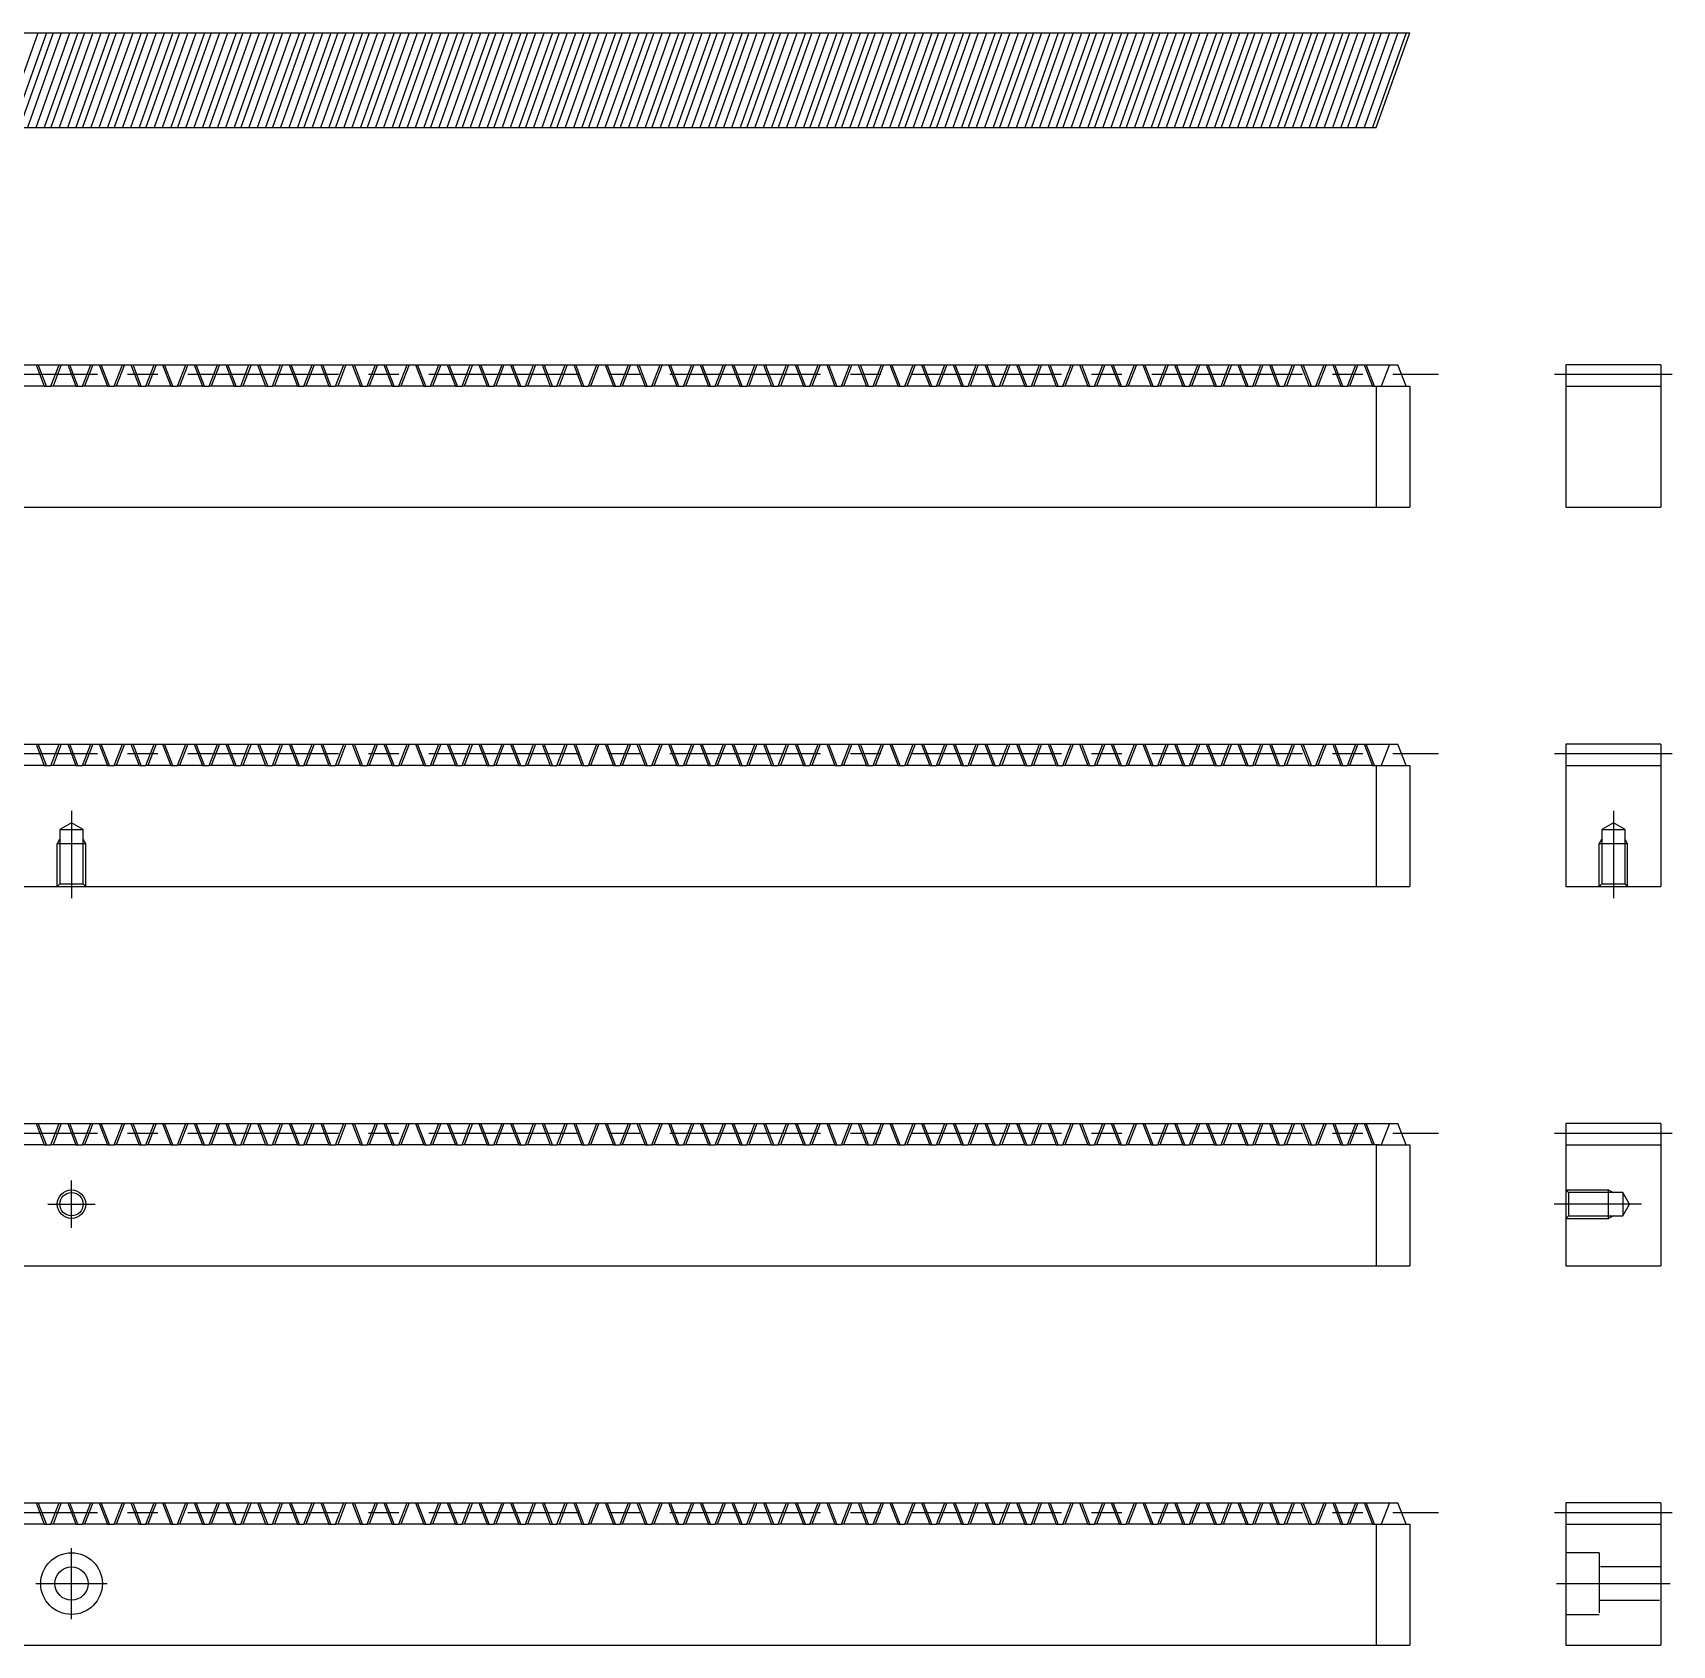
# Model space of a CAD drawing. Extents: x -10 to 331, y -23 to 180.
# Drawn here: x 158.4 to 331.2, y 10 to 180 of the extents above; entities that cross this region are included whole.
import ezdxf

# ---------------------------------------------------------------- set-up
doc = ezdxf.new("R2010")
doc.units = 0
doc.header["$LTSCALE"] = 0.5
doc.linetypes.add('CENTER', pattern=[50.8, 31.75, -6.35, 6.35, -6.35])
doc.linetypes.add('DASHED', pattern=[19.05, 12.7, -6.35])
for name, color, linetype in [('MSM_CENTER', 1, 'CENTER'), ('MSM_CONTINUOUS', 7, 'CONTINUOUS'), ('MSM_DASHED', 4, 'DASHED'), ('MSM_NARROW', 5, 'CONTINUOUS')]:
    doc.layers.add(name, color=color, linetype=linetype)

msp = doc.modelspace()

# ---------------------------------------------------------------- linework, layer by layer
at = {"layer": 'MSM_CENTER'}
for p, q in [((-3.04, 144), (306.58, 144)), ((318.8, 144), (331.2, 144)), ((-3.04, 104), (306.58, 104)), ((318.8, 104), (331.2, 104)), ((162.5, 97.96), (162.5, 88.75)), ((325, 97.96), (325, 88.75)), ((-3.04, 64), (306.58, 64)), ((318.8, 64), (331.2, 64)), ((162.5, 54), (162.5, 59)), ((160, 56.5), (165, 56.5)), ((327.96, 56.5), (318.75, 56.5)), ((-3.04, 24), (306.58, 24)), ((318.8, 24), (331.2, 24)), ((162.5, 12.75), (162.5, 20.25)), ((158.75, 16.5), (166.25, 16.5)), ((319, 16.5), (331, 16.5))]:
    msp.add_line(p, q, dxfattribs=at)
at = {"layer": 'MSM_CONTINUOUS'}
for p, q in [((3.55, 180), (303.55, 180)), ((155.43, 170), (158.98, 180)), ((159.85, 180), (156.3, 170)), ((160.55, 180), (157, 170)), ((161.42, 180), (157.87, 170)), ((158.76, 170), (162.31, 180)), ((163.18, 180), (159.63, 170)), ((163.88, 180), (160.33, 170)), ((164.75, 180), (161.2, 170)), ((162.1, 170), (165.64, 180)), ((166.51, 180), (162.97, 170)), ((167.21, 180), (163.67, 170)), ((168.08, 180), (164.54, 170)), ((165.43, 170), (168.98, 180)), ((169.85, 180), (166.3, 170)), ((170.55, 180), (167, 170)), ((171.42, 180), (167.87, 170)), ((168.76, 170), (172.31, 180)), ((173.18, 180), (169.63, 170)), ((173.88, 180), (170.33, 170)), ((174.75, 180), (171.2, 170)), ((172.1, 170), (175.64, 180)), ((176.51, 180), (172.97, 170)), ((177.21, 180), (173.67, 170)), ((178.08, 180), (174.54, 170)), ((175.43, 170), (178.98, 180)), ((179.85, 180), (176.3, 170)), ((180.55, 180), (177, 170)), ((181.42, 180), (177.87, 170)), ((178.76, 170), (182.31, 180)), ((183.18, 180), (179.63, 170)), ((183.88, 180), (180.33, 170)), ((184.75, 180), (181.2, 170)), ((182.1, 170), (185.64, 180)), ((186.51, 180), (182.96, 170)), ((187.21, 180), (183.67, 170)), ((188.08, 180), (184.53, 170)), ((185.43, 170), (188.98, 180)), ((189.84, 180), (186.3, 170)), ((190.55, 180), (187, 170)), ((191.41, 180), (187.87, 170)), ((188.76, 170), (192.31, 180)), ((193.18, 180), (189.63, 170)), ((193.88, 180), (190.33, 170)), ((194.75, 180), (191.2, 170)), ((192.09, 170), (195.64, 180)), ((196.51, 180), (192.96, 170)), ((197.21, 180), (193.66, 170)), ((198.08, 180), (194.53, 170)), ((195.43, 170), (198.97, 180)), ((199.84, 180), (196.3, 170)), ((200.54, 180), (197, 170)), ((201.41, 180), (197.87, 170)), ((198.76, 170), (202.31, 180)), ((203.18, 180), (199.63, 170)), ((203.88, 180), (200.33, 170)), ((204.75, 180), (201.2, 170)), ((202.09, 170), (205.64, 180)), ((206.51, 180), (202.96, 170)), ((207.21, 180), (203.66, 170)), ((208.08, 180), (204.53, 170)), ((205.43, 170), (208.97, 180)), ((209.84, 180), (206.3, 170)), ((210.54, 180), (207, 170)), ((211.41, 180), (207.87, 170)), ((208.76, 170), (212.31, 180)), ((213.18, 180), (209.63, 170)), ((213.88, 180), (210.33, 170)), ((214.75, 180), (211.2, 170)), ((212.09, 170), (215.64, 180)), ((216.51, 180), (212.96, 170)), ((217.21, 180), (213.66, 170)), ((218.08, 180), (214.53, 170)), ((215.43, 170), (218.97, 180)), ((219.84, 180), (216.29, 170)), ((220.54, 180), (217, 170)), ((221.41, 180), (217.86, 170)), ((218.76, 170), (222.31, 180)), ((223.17, 180), (219.63, 170)), ((223.88, 180), (220.33, 170)), ((224.74, 180), (221.2, 170)), ((222.09, 170), (225.64, 180)), ((226.51, 180), (222.96, 170)), ((227.21, 180), (223.66, 170)), ((228.08, 180), (224.53, 170)), ((225.42, 170), (228.97, 180)), ((229.84, 180), (226.29, 170)), ((230.54, 180), (226.99, 170)), ((231.41, 180), (227.86, 170)), ((228.76, 170), (232.3, 180)), ((233.17, 180), (229.63, 170)), ((233.87, 180), (230.33, 170)), ((234.74, 180), (231.2, 170)), ((232.09, 170), (235.64, 180)), ((236.51, 180), (232.96, 170)), ((237.21, 180), (233.66, 170)), ((238.08, 180), (234.53, 170)), ((235.42, 170), (238.97, 180)), ((239.84, 180), (236.29, 170)), ((240.54, 180), (236.99, 170)), ((241.41, 180), (237.86, 170)), ((238.76, 170), (242.3, 180)), ((243.17, 180), (239.63, 170)), ((243.87, 180), (240.33, 170)), ((244.74, 180), (241.2, 170)), ((242.09, 170), (245.64, 180)), ((246.51, 180), (242.96, 170)), ((247.21, 180), (243.66, 170)), ((248.08, 180), (244.53, 170)), ((245.42, 170), (248.97, 180)), ((249.84, 180), (246.29, 170)), ((250.54, 180), (246.99, 170)), ((251.41, 180), (247.86, 170)), ((248.76, 170), (252.3, 180)), ((253.17, 180), (249.62, 170)), ((253.87, 180), (250.33, 170)), ((254.74, 180), (251.19, 170)), ((252.09, 170), (255.64, 180)), ((256.5, 180), (252.96, 170)), ((257.21, 180), (253.66, 170)), ((258.07, 180), (254.53, 170)), ((255.42, 170), (258.97, 180)), ((259.84, 180), (256.29, 170)), ((260.54, 180), (256.99, 170)), ((261.41, 180), (257.86, 170)), ((258.75, 170), (262.3, 180)), ((263.17, 180), (259.62, 170)), ((263.87, 180), (260.32, 170)), ((264.74, 180), (261.19, 170)), ((262.09, 170), (265.63, 180)), ((266.5, 180), (262.96, 170)), ((267.2, 180), (263.66, 170)), ((268.07, 180), (264.53, 170)), ((265.42, 170), (268.97, 180)), ((269.84, 180), (266.29, 170)), ((270.54, 180), (266.99, 170)), ((271.41, 180), (267.86, 170)), ((268.75, 170), (272.3, 180)), ((273.17, 180), (269.62, 170)), ((273.87, 180), (270.32, 170)), ((274.74, 180), (271.19, 170)), ((272.09, 170), (275.63, 180)), ((276.5, 180), (272.96, 170)), ((277.2, 180), (273.66, 170)), ((278.07, 180), (274.53, 170)), ((275.42, 170), (278.97, 180)), ((279.84, 180), (276.29, 170)), ((280.54, 180), (276.99, 170)), ((281.41, 180), (277.86, 170)), ((278.75, 170), (282.3, 180)), ((283.17, 180), (279.62, 170)), ((283.87, 180), (280.32, 170)), ((284.74, 180), (281.19, 170)), ((282.09, 170), (285.63, 180)), ((286.5, 180), (282.95, 170)), ((287.2, 180), (283.66, 170)), ((288.07, 180), (284.52, 170)), ((285.42, 170), (288.97, 180)), ((289.83, 180), (286.29, 170)), ((290.54, 180), (286.99, 170)), ((291.4, 180), (287.86, 170)), ((288.75, 170), (292.3, 180)), ((293.17, 180), (289.62, 170)), ((293.87, 180), (290.32, 170)), ((294.74, 180), (291.19, 170)), ((292.08, 170), (295.63, 180)), ((296.5, 180), (292.95, 170)), ((297.2, 180), (293.65, 170)), ((298.07, 180), (294.52, 170)), ((295.42, 170), (298.96, 180)), ((299.83, 180), (296.29, 170)), ((300.53, 180), (296.99, 170)), ((301.4, 180), (297.86, 170)), ((302.3, 180), (298.75, 170)), ((303.17, 180), (299.62, 170)), ((300, 170), (303.55, 180)), ((0, 170), (300, 170)), ((1.22, 145), (302.3, 145)), ((158.76, 145), (159.63, 142.75)), ((160.33, 142.75), (161.2, 145)), ((162.1, 145), (162.97, 142.75)), ((163.67, 142.75), (164.54, 145)), ((165.43, 145), (166.3, 142.75)), ((167, 142.75), (167.87, 145)), ((168.76, 145), (169.63, 142.75)), ((170.33, 142.75), (171.2, 145)), ((172.1, 145), (172.97, 142.75)), ((173.67, 142.75), (174.54, 145)), ((175.43, 145), (176.3, 142.75)), ((177, 142.75), (177.87, 145)), ((178.76, 145), (179.63, 142.75)), ((180.33, 142.75), (181.2, 145)), ((182.1, 145), (182.96, 142.75)), ((183.67, 142.75), (184.53, 145)), ((185.43, 145), (186.3, 142.75)), ((187, 142.75), (187.87, 145)), ((188.76, 145), (189.63, 142.75)), ((190.33, 142.75), (191.2, 145)), ((192.09, 145), (192.96, 142.75)), ((193.66, 142.75), (194.53, 145)), ((195.43, 145), (196.3, 142.75)), ((197, 142.75), (197.87, 145)), ((198.76, 145), (199.63, 142.75)), ((200.33, 142.75), (201.2, 145)), ((202.09, 145), (202.96, 142.75)), ((203.66, 142.75), (204.53, 145)), ((205.43, 145), (206.3, 142.75)), ((207, 142.75), (207.87, 145)), ((208.76, 145), (209.63, 142.75)), ((210.33, 142.75), (211.2, 145)), ((212.09, 145), (212.96, 142.75)), ((213.66, 142.75), (214.53, 145)), ((215.43, 145), (216.29, 142.75)), ((217, 142.75), (217.86, 145)), ((218.76, 145), (219.63, 142.75)), ((220.33, 142.75), (221.2, 145)), ((222.09, 145), (222.96, 142.75)), ((223.66, 142.75), (224.53, 145)), ((225.42, 145), (226.29, 142.75)), ((226.99, 142.75), (227.86, 145)), ((228.76, 145), (229.63, 142.75)), ((230.33, 142.75), (231.2, 145)), ((232.09, 145), (232.96, 142.75)), ((233.66, 142.75), (234.53, 145)), ((235.42, 145), (236.29, 142.75)), ((236.99, 142.75), (237.86, 145)), ((238.76, 145), (239.63, 142.75)), ((240.33, 142.75), (241.2, 145)), ((242.09, 145), (242.96, 142.75)), ((243.66, 142.75), (244.53, 145)), ((245.42, 145), (246.29, 142.75)), ((246.99, 142.75), (247.86, 145)), ((248.76, 145), (249.62, 142.75)), ((250.33, 142.75), (251.19, 145)), ((252.09, 145), (252.96, 142.75)), ((253.66, 142.75), (254.53, 145)), ((255.42, 145), (256.29, 142.75)), ((256.99, 142.75), (257.86, 145)), ((258.75, 145), (259.62, 142.75)), ((260.32, 142.75), (261.19, 145)), ((262.09, 145), (262.96, 142.75)), ((263.66, 142.75), (264.53, 145)), ((265.42, 145), (266.29, 142.75)), ((266.99, 142.75), (267.86, 145)), ((268.75, 145), (269.62, 142.75)), ((270.32, 142.75), (271.19, 145)), ((272.09, 145), (272.96, 142.75)), ((273.66, 142.75), (274.53, 145)), ((275.42, 145), (276.29, 142.75)), ((276.99, 142.75), (277.86, 145)), ((278.75, 145), (279.62, 142.75)), ((280.32, 142.75), (281.19, 145)), ((282.09, 145), (282.95, 142.75)), ((283.66, 142.75), (284.52, 145)), ((285.42, 145), (286.29, 142.75)), ((286.99, 142.75), (287.86, 145)), ((288.75, 145), (289.62, 142.75)), ((290.32, 142.75), (291.19, 145)), ((292.08, 145), (292.95, 142.75)), ((293.65, 142.75), (294.52, 145)), ((295.42, 145), (296.29, 142.75)), ((296.99, 142.75), (297.86, 145)), ((298.75, 145), (299.62, 142.75)), ((303.17, 142.75), (302.3, 145)), ((320, 145), (320, 130)), ((330, 145), (320, 145)), ((330, 145), (330, 130)), ((159.63, 142.75), (160.33, 142.75)), ((162.97, 142.75), (163.67, 142.75)), ((166.3, 142.75), (167, 142.75)), ((169.63, 142.75), (170.33, 142.75)), ((172.97, 142.75), (173.67, 142.75)), ((176.3, 142.75), (177, 142.75)), ((179.63, 142.75), (180.33, 142.75)), ((182.96, 142.75), (183.67, 142.75)), ((186.3, 142.75), (187, 142.75)), ((189.63, 142.75), (190.33, 142.75)), ((192.96, 142.75), (193.66, 142.75)), ((196.3, 142.75), (197, 142.75)), ((199.63, 142.75), (200.33, 142.75)), ((202.96, 142.75), (203.66, 142.75)), ((206.3, 142.75), (207, 142.75)), ((209.63, 142.75), (210.33, 142.75)), ((212.96, 142.75), (213.66, 142.75)), ((216.29, 142.75), (217, 142.75)), ((219.63, 142.75), (220.33, 142.75)), ((222.96, 142.75), (223.66, 142.75)), ((226.29, 142.75), (226.99, 142.75)), ((229.63, 142.75), (230.33, 142.75)), ((232.96, 142.75), (233.66, 142.75)), ((236.29, 142.75), (236.99, 142.75)), ((239.63, 142.75), (240.33, 142.75)), ((242.96, 142.75), (243.66, 142.75)), ((246.29, 142.75), (246.99, 142.75)), ((249.62, 142.75), (250.33, 142.75)), ((252.96, 142.75), (253.66, 142.75)), ((256.29, 142.75), (256.99, 142.75)), ((259.62, 142.75), (260.32, 142.75)), ((262.96, 142.75), (263.66, 142.75)), ((266.29, 142.75), (266.99, 142.75)), ((269.62, 142.75), (270.32, 142.75)), ((272.96, 142.75), (273.66, 142.75)), ((276.29, 142.75), (276.99, 142.75)), ((279.62, 142.75), (280.32, 142.75)), ((282.95, 142.75), (283.66, 142.75)), ((286.29, 142.75), (286.99, 142.75)), ((289.62, 142.75), (290.32, 142.75)), ((292.95, 142.75), (293.65, 142.75)), ((296.29, 142.75), (296.99, 142.75)), ((299.62, 142.75), (303.55, 142.75)), ((300, 142.75), (300, 130)), ((303.55, 142.75), (303.55, 130)), ((320, 142.75), (330, 142.75)), ((0, 130), (303.55, 130)), ((320, 130), (330, 130)), ((1.22, 105), (302.3, 105)), ((158.76, 105), (159.63, 102.75)), ((160.33, 102.75), (161.2, 105)), ((162.1, 105), (162.97, 102.75)), ((163.67, 102.75), (164.54, 105)), ((165.43, 105), (166.3, 102.75)), ((167, 102.75), (167.87, 105)), ((168.76, 105), (169.63, 102.75)), ((170.33, 102.75), (171.2, 105)), ((172.1, 105), (172.97, 102.75)), ((173.67, 102.75), (174.54, 105)), ((175.43, 105), (176.3, 102.75)), ((177, 102.75), (177.87, 105)), ((178.76, 105), (179.63, 102.75)), ((180.33, 102.75), (181.2, 105)), ((182.1, 105), (182.96, 102.75)), ((183.67, 102.75), (184.53, 105)), ((185.43, 105), (186.3, 102.75)), ((187, 102.75), (187.87, 105)), ((188.76, 105), (189.63, 102.75)), ((190.33, 102.75), (191.2, 105)), ((192.09, 105), (192.96, 102.75)), ((193.66, 102.75), (194.53, 105)), ((195.43, 105), (196.3, 102.75)), ((197, 102.75), (197.87, 105)), ((198.76, 105), (199.63, 102.75)), ((200.33, 102.75), (201.2, 105)), ((202.09, 105), (202.96, 102.75)), ((203.66, 102.75), (204.53, 105)), ((205.43, 105), (206.3, 102.75)), ((207, 102.75), (207.87, 105)), ((208.76, 105), (209.63, 102.75)), ((210.33, 102.75), (211.2, 105)), ((212.09, 105), (212.96, 102.75)), ((213.66, 102.75), (214.53, 105)), ((215.43, 105), (216.29, 102.75)), ((217, 102.75), (217.86, 105)), ((218.76, 105), (219.63, 102.75)), ((220.33, 102.75), (221.2, 105)), ((222.09, 105), (222.96, 102.75)), ((223.66, 102.75), (224.53, 105)), ((225.42, 105), (226.29, 102.75)), ((226.99, 102.75), (227.86, 105)), ((228.76, 105), (229.63, 102.75)), ((230.33, 102.75), (231.2, 105)), ((232.09, 105), (232.96, 102.75)), ((233.66, 102.75), (234.53, 105)), ((235.42, 105), (236.29, 102.75)), ((236.99, 102.75), (237.86, 105)), ((238.76, 105), (239.63, 102.75)), ((240.33, 102.75), (241.2, 105)), ((242.09, 105), (242.96, 102.75)), ((243.66, 102.75), (244.53, 105)), ((245.42, 105), (246.29, 102.75)), ((246.99, 102.75), (247.86, 105)), ((248.76, 105), (249.62, 102.75)), ((250.33, 102.75), (251.19, 105)), ((252.09, 105), (252.96, 102.75)), ((253.66, 102.75), (254.53, 105)), ((255.42, 105), (256.29, 102.75)), ((256.99, 102.75), (257.86, 105)), ((258.75, 105), (259.62, 102.75)), ((260.32, 102.75), (261.19, 105)), ((262.09, 105), (262.96, 102.75)), ((263.66, 102.75), (264.53, 105)), ((265.42, 105), (266.29, 102.75)), ((266.99, 102.75), (267.86, 105)), ((268.75, 105), (269.62, 102.75)), ((270.32, 102.75), (271.19, 105)), ((272.09, 105), (272.96, 102.75)), ((273.66, 102.75), (274.53, 105)), ((275.42, 105), (276.29, 102.75)), ((276.99, 102.75), (277.86, 105)), ((278.75, 105), (279.62, 102.75)), ((280.32, 102.75), (281.19, 105)), ((282.09, 105), (282.95, 102.75)), ((283.66, 102.75), (284.52, 105)), ((285.42, 105), (286.29, 102.75)), ((286.99, 102.75), (287.86, 105)), ((288.75, 105), (289.62, 102.75)), ((290.32, 102.75), (291.19, 105)), ((292.08, 105), (292.95, 102.75)), ((293.65, 102.75), (294.52, 105)), ((295.42, 105), (296.29, 102.75)), ((296.99, 102.75), (297.86, 105)), ((298.75, 105), (299.62, 102.75)), ((303.17, 102.75), (302.3, 105)), ((320, 105), (320, 90)), ((330, 105), (320, 105)), ((330, 105), (330, 90)), ((159.63, 102.75), (160.33, 102.75)), ((162.97, 102.75), (163.67, 102.75)), ((166.3, 102.75), (167, 102.75)), ((169.63, 102.75), (170.33, 102.75)), ((172.97, 102.75), (173.67, 102.75)), ((176.3, 102.75), (177, 102.75)), ((179.63, 102.75), (180.33, 102.75)), ((182.96, 102.75), (183.67, 102.75)), ((186.3, 102.75), (187, 102.75)), ((189.63, 102.75), (190.33, 102.75)), ((192.96, 102.75), (193.66, 102.75)), ((196.3, 102.75), (197, 102.75)), ((199.63, 102.75), (200.33, 102.75)), ((202.96, 102.75), (203.66, 102.75)), ((206.3, 102.75), (207, 102.75)), ((209.63, 102.75), (210.33, 102.75)), ((212.96, 102.75), (213.66, 102.75)), ((216.29, 102.75), (217, 102.75)), ((219.63, 102.75), (220.33, 102.75)), ((222.96, 102.75), (223.66, 102.75)), ((226.29, 102.75), (226.99, 102.75)), ((229.63, 102.75), (230.33, 102.75)), ((232.96, 102.75), (233.66, 102.75)), ((236.29, 102.75), (236.99, 102.75)), ((239.63, 102.75), (240.33, 102.75)), ((242.96, 102.75), (243.66, 102.75)), ((246.29, 102.75), (246.99, 102.75)), ((249.62, 102.75), (250.33, 102.75)), ((252.96, 102.75), (253.66, 102.75)), ((256.29, 102.75), (256.99, 102.75)), ((259.62, 102.75), (260.32, 102.75)), ((262.96, 102.75), (263.66, 102.75)), ((266.29, 102.75), (266.99, 102.75)), ((269.62, 102.75), (270.32, 102.75)), ((272.96, 102.75), (273.66, 102.75)), ((276.29, 102.75), (276.99, 102.75)), ((279.62, 102.75), (280.32, 102.75)), ((282.95, 102.75), (283.66, 102.75)), ((286.29, 102.75), (286.99, 102.75)), ((289.62, 102.75), (290.32, 102.75)), ((292.95, 102.75), (293.65, 102.75)), ((296.29, 102.75), (296.99, 102.75)), ((299.62, 102.75), (303.55, 102.75)), ((300, 102.75), (300, 90)), ((303.55, 102.75), (303.55, 90)), ((320, 102.75), (330, 102.75)), ((0, 90), (303.55, 90)), ((320, 90), (330, 90)), ((1.22, 65), (302.3, 65)), ((158.76, 65), (159.63, 62.75)), ((160.33, 62.75), (161.2, 65)), ((162.1, 65), (162.97, 62.75)), ((163.67, 62.75), (164.54, 65)), ((165.43, 65), (166.3, 62.75)), ((167, 62.75), (167.87, 65)), ((168.76, 65), (169.63, 62.75)), ((170.33, 62.75), (171.2, 65)), ((172.1, 65), (172.97, 62.75)), ((173.67, 62.75), (174.54, 65)), ((175.43, 65), (176.3, 62.75)), ((177, 62.75), (177.87, 65)), ((178.76, 65), (179.63, 62.75)), ((180.33, 62.75), (181.2, 65)), ((182.1, 65), (182.96, 62.75)), ((183.67, 62.75), (184.53, 65)), ((185.43, 65), (186.3, 62.75)), ((187, 62.75), (187.87, 65)), ((188.76, 65), (189.63, 62.75)), ((190.33, 62.75), (191.2, 65)), ((192.09, 65), (192.96, 62.75)), ((193.66, 62.75), (194.53, 65)), ((195.43, 65), (196.3, 62.75)), ((197, 62.75), (197.87, 65)), ((198.76, 65), (199.63, 62.75)), ((200.33, 62.75), (201.2, 65)), ((202.09, 65), (202.96, 62.75)), ((203.66, 62.75), (204.53, 65)), ((205.43, 65), (206.3, 62.75)), ((207, 62.75), (207.87, 65)), ((208.76, 65), (209.63, 62.75)), ((210.33, 62.75), (211.2, 65)), ((212.09, 65), (212.96, 62.75)), ((213.66, 62.75), (214.53, 65)), ((215.43, 65), (216.29, 62.75)), ((217, 62.75), (217.86, 65)), ((218.76, 65), (219.63, 62.75)), ((220.33, 62.75), (221.2, 65)), ((222.09, 65), (222.96, 62.75)), ((223.66, 62.75), (224.53, 65)), ((225.42, 65), (226.29, 62.75)), ((226.99, 62.75), (227.86, 65)), ((228.76, 65), (229.63, 62.75)), ((230.33, 62.75), (231.2, 65)), ((232.09, 65), (232.96, 62.75)), ((233.66, 62.75), (234.53, 65)), ((235.42, 65), (236.29, 62.75)), ((236.99, 62.75), (237.86, 65)), ((238.76, 65), (239.63, 62.75)), ((240.33, 62.75), (241.2, 65)), ((242.09, 65), (242.96, 62.75)), ((243.66, 62.75), (244.53, 65)), ((245.42, 65), (246.29, 62.75)), ((246.99, 62.75), (247.86, 65)), ((248.76, 65), (249.62, 62.75)), ((250.33, 62.75), (251.19, 65)), ((252.09, 65), (252.96, 62.75)), ((253.66, 62.75), (254.53, 65)), ((255.42, 65), (256.29, 62.75)), ((256.99, 62.75), (257.86, 65)), ((258.75, 65), (259.62, 62.75)), ((260.32, 62.75), (261.19, 65)), ((262.09, 65), (262.96, 62.75)), ((263.66, 62.75), (264.53, 65)), ((265.42, 65), (266.29, 62.75)), ((266.99, 62.75), (267.86, 65)), ((268.75, 65), (269.62, 62.75)), ((270.32, 62.75), (271.19, 65)), ((272.09, 65), (272.96, 62.75)), ((273.66, 62.75), (274.53, 65)), ((275.42, 65), (276.29, 62.75)), ((276.99, 62.75), (277.86, 65)), ((278.75, 65), (279.62, 62.75)), ((280.32, 62.75), (281.19, 65)), ((282.09, 65), (282.95, 62.75)), ((283.66, 62.75), (284.52, 65)), ((285.42, 65), (286.29, 62.75)), ((286.99, 62.75), (287.86, 65)), ((288.75, 65), (289.62, 62.75)), ((290.32, 62.75), (291.19, 65)), ((292.08, 65), (292.95, 62.75)), ((293.65, 62.75), (294.52, 65)), ((295.42, 65), (296.29, 62.75)), ((296.99, 62.75), (297.86, 65)), ((298.75, 65), (299.62, 62.75)), ((303.17, 62.75), (302.3, 65)), ((320, 65), (320, 50)), ((330, 65), (320, 65)), ((330, 65), (330, 50)), ((159.63, 62.75), (160.33, 62.75)), ((162.97, 62.75), (163.67, 62.75)), ((166.3, 62.75), (167, 62.75)), ((169.63, 62.75), (170.33, 62.75)), ((172.97, 62.75), (173.67, 62.75)), ((176.3, 62.75), (177, 62.75)), ((179.63, 62.75), (180.33, 62.75)), ((182.96, 62.75), (183.67, 62.75)), ((186.3, 62.75), (187, 62.75)), ((189.63, 62.75), (190.33, 62.75)), ((192.96, 62.75), (193.66, 62.75)), ((196.3, 62.75), (197, 62.75)), ((199.63, 62.75), (200.33, 62.75)), ((202.96, 62.75), (203.66, 62.75)), ((206.3, 62.75), (207, 62.75)), ((209.63, 62.75), (210.33, 62.75)), ((212.96, 62.75), (213.66, 62.75)), ((216.29, 62.75), (217, 62.75)), ((219.63, 62.75), (220.33, 62.75)), ((222.96, 62.75), (223.66, 62.75)), ((226.29, 62.75), (226.99, 62.75)), ((229.63, 62.75), (230.33, 62.75)), ((232.96, 62.75), (233.66, 62.75)), ((236.29, 62.75), (236.99, 62.75)), ((239.63, 62.75), (240.33, 62.75)), ((242.96, 62.75), (243.66, 62.75)), ((246.29, 62.75), (246.99, 62.75)), ((249.62, 62.75), (250.33, 62.75)), ((252.96, 62.75), (253.66, 62.75)), ((256.29, 62.75), (256.99, 62.75)), ((259.62, 62.75), (260.32, 62.75)), ((262.96, 62.75), (263.66, 62.75)), ((266.29, 62.75), (266.99, 62.75)), ((269.62, 62.75), (270.32, 62.75)), ((272.96, 62.75), (273.66, 62.75)), ((276.29, 62.75), (276.99, 62.75)), ((279.62, 62.75), (280.32, 62.75)), ((282.95, 62.75), (283.66, 62.75)), ((286.29, 62.75), (286.99, 62.75)), ((289.62, 62.75), (290.32, 62.75)), ((292.95, 62.75), (293.65, 62.75)), ((296.29, 62.75), (296.99, 62.75)), ((300.37, 62.75), (299.62, 62.75)), ((300, 62.75), (300, 50)), ((300, 62.75), (303.55, 62.75)), ((303.55, 62.75), (303.55, 50)), ((320, 62.75), (330, 62.75)), ((0, 50), (303.55, 50)), ((320, 50), (330, 50)), ((1.22, 25), (302.3, 25)), ((158.76, 25), (159.63, 22.75)), ((160.33, 22.75), (161.2, 25)), ((162.1, 25), (162.97, 22.75)), ((163.67, 22.75), (164.54, 25)), ((165.43, 25), (166.3, 22.75)), ((167, 22.75), (167.87, 25)), ((168.76, 25), (169.63, 22.75)), ((170.33, 22.75), (171.2, 25)), ((172.1, 25), (172.97, 22.75)), ((173.67, 22.75), (174.54, 25)), ((175.43, 25), (176.3, 22.75)), ((177, 22.75), (177.87, 25)), ((178.76, 25), (179.63, 22.75)), ((180.33, 22.75), (181.2, 25)), ((182.1, 25), (182.96, 22.75)), ((183.67, 22.75), (184.53, 25)), ((185.43, 25), (186.3, 22.75)), ((187, 22.75), (187.87, 25)), ((188.76, 25), (189.63, 22.75)), ((190.33, 22.75), (191.2, 25)), ((192.09, 25), (192.96, 22.75)), ((193.66, 22.75), (194.53, 25)), ((195.43, 25), (196.3, 22.75)), ((197, 22.75), (197.87, 25)), ((198.76, 25), (199.63, 22.75)), ((200.33, 22.75), (201.2, 25)), ((202.09, 25), (202.96, 22.75)), ((203.66, 22.75), (204.53, 25)), ((205.43, 25), (206.3, 22.75)), ((207, 22.75), (207.87, 25)), ((208.76, 25), (209.63, 22.75)), ((210.33, 22.75), (211.2, 25)), ((212.09, 25), (212.96, 22.75)), ((213.66, 22.75), (214.53, 25)), ((215.43, 25), (216.29, 22.75)), ((217, 22.75), (217.86, 25)), ((218.76, 25), (219.63, 22.75)), ((220.33, 22.75), (221.2, 25)), ((222.09, 25), (222.96, 22.75)), ((223.66, 22.75), (224.53, 25)), ((225.42, 25), (226.29, 22.75)), ((226.99, 22.75), (227.86, 25)), ((228.76, 25), (229.63, 22.75)), ((230.33, 22.75), (231.2, 25)), ((232.09, 25), (232.96, 22.75)), ((233.66, 22.75), (234.53, 25)), ((235.42, 25), (236.29, 22.75)), ((236.99, 22.75), (237.86, 25)), ((238.76, 25), (239.63, 22.75)), ((240.33, 22.75), (241.2, 25)), ((242.09, 25), (242.96, 22.75)), ((243.66, 22.75), (244.53, 25)), ((245.42, 25), (246.29, 22.75)), ((246.99, 22.75), (247.86, 25)), ((248.76, 25), (249.62, 22.75)), ((250.33, 22.75), (251.19, 25)), ((252.09, 25), (252.96, 22.75)), ((253.66, 22.75), (254.53, 25)), ((255.42, 25), (256.29, 22.75)), ((256.99, 22.75), (257.86, 25)), ((258.75, 25), (259.62, 22.75)), ((260.32, 22.75), (261.19, 25)), ((262.09, 25), (262.96, 22.75)), ((263.66, 22.75), (264.53, 25)), ((265.42, 25), (266.29, 22.75)), ((266.99, 22.75), (267.86, 25)), ((268.75, 25), (269.62, 22.75)), ((270.32, 22.75), (271.19, 25)), ((272.09, 25), (272.96, 22.75)), ((273.66, 22.75), (274.53, 25)), ((275.42, 25), (276.29, 22.75)), ((276.99, 22.75), (277.86, 25)), ((278.75, 25), (279.62, 22.75)), ((280.32, 22.75), (281.19, 25)), ((282.09, 25), (282.95, 22.75)), ((283.66, 22.75), (284.52, 25)), ((285.42, 25), (286.29, 22.75)), ((286.99, 22.75), (287.86, 25)), ((288.75, 25), (289.62, 22.75)), ((290.32, 22.75), (291.19, 25)), ((292.08, 25), (292.95, 22.75)), ((293.65, 22.75), (294.52, 25)), ((295.42, 25), (296.29, 22.75)), ((296.99, 22.75), (297.86, 25)), ((298.75, 25), (299.62, 22.75)), ((303.17, 22.75), (302.3, 25)), ((320, 25), (320, 10)), ((330, 25), (320, 25)), ((330, 25), (330, 10)), ((159.63, 22.75), (160.33, 22.75)), ((162.97, 22.75), (163.67, 22.75)), ((166.3, 22.75), (167, 22.75)), ((169.63, 22.75), (170.33, 22.75)), ((172.97, 22.75), (173.67, 22.75)), ((176.3, 22.75), (177, 22.75)), ((179.63, 22.75), (180.33, 22.75)), ((182.96, 22.75), (183.67, 22.75)), ((186.3, 22.75), (187, 22.75)), ((189.63, 22.75), (190.33, 22.75)), ((192.96, 22.75), (193.66, 22.75)), ((196.3, 22.75), (197, 22.75)), ((199.63, 22.75), (200.33, 22.75)), ((202.96, 22.75), (203.66, 22.75)), ((206.3, 22.75), (207, 22.75)), ((209.63, 22.75), (210.33, 22.75)), ((212.96, 22.75), (213.66, 22.75)), ((216.29, 22.75), (217, 22.75)), ((219.63, 22.75), (220.33, 22.75)), ((222.96, 22.75), (223.66, 22.75)), ((226.29, 22.75), (226.99, 22.75)), ((229.63, 22.75), (230.33, 22.75)), ((232.96, 22.75), (233.66, 22.75)), ((236.29, 22.75), (236.99, 22.75)), ((239.63, 22.75), (240.33, 22.75)), ((242.96, 22.75), (243.66, 22.75)), ((246.29, 22.75), (246.99, 22.75)), ((249.62, 22.75), (250.33, 22.75)), ((252.96, 22.75), (253.66, 22.75)), ((256.29, 22.75), (256.99, 22.75)), ((259.62, 22.75), (260.32, 22.75)), ((262.96, 22.75), (263.66, 22.75)), ((266.29, 22.75), (266.99, 22.75)), ((269.62, 22.75), (270.32, 22.75)), ((272.96, 22.75), (273.66, 22.75)), ((276.29, 22.75), (276.99, 22.75)), ((279.62, 22.75), (280.32, 22.75)), ((282.95, 22.75), (283.66, 22.75)), ((286.29, 22.75), (286.99, 22.75)), ((289.62, 22.75), (290.32, 22.75)), ((292.95, 22.75), (293.65, 22.75)), ((296.29, 22.75), (296.99, 22.75)), ((299.62, 22.75), (303.55, 22.75)), ((300, 22.75), (300, 10)), ((303.55, 22.75), (303.55, 10)), ((320, 22.75), (330, 22.75)), ((0, 10), (303.55, 10)), ((320, 10), (330, 10))]:
    msp.add_line(p, q, dxfattribs=at)
for centre, radius in [((162.5, 56.5), 1.23), ((162.5, 16.5), 3.25), ((162.5, 16.5), 1.75)]:
    msp.add_circle(centre, radius, dxfattribs=at)
at = {"layer": 'MSM_DASHED'}
for p, q in [((159.85, 142.75), (158.98, 145)), ((161.42, 145), (160.55, 142.75)), ((163.18, 142.75), (162.31, 145)), ((164.75, 145), (163.88, 142.75)), ((166.51, 142.75), (165.64, 145)), ((168.08, 145), (167.21, 142.75)), ((169.85, 142.75), (168.98, 145)), ((171.42, 145), (170.55, 142.75)), ((173.18, 142.75), (172.31, 145)), ((174.75, 145), (173.88, 142.75)), ((176.51, 142.75), (175.64, 145)), ((178.08, 145), (177.21, 142.75)), ((179.85, 142.75), (178.98, 145)), ((181.42, 145), (180.55, 142.75)), ((183.18, 142.75), (182.31, 145)), ((184.75, 145), (183.88, 142.75)), ((186.51, 142.75), (185.64, 145)), ((188.08, 145), (187.21, 142.75)), ((189.84, 142.75), (188.98, 145)), ((191.41, 145), (190.55, 142.75)), ((193.18, 142.75), (192.31, 145)), ((194.75, 145), (193.88, 142.75)), ((196.51, 142.75), (195.64, 145)), ((198.08, 145), (197.21, 142.75)), ((199.84, 142.75), (198.97, 145)), ((201.41, 145), (200.54, 142.75)), ((203.18, 142.75), (202.31, 145)), ((204.75, 145), (203.88, 142.75)), ((206.51, 142.75), (205.64, 145)), ((208.08, 145), (207.21, 142.75)), ((209.84, 142.75), (208.97, 145)), ((211.41, 145), (210.54, 142.75)), ((213.18, 142.75), (212.31, 145)), ((214.75, 145), (213.88, 142.75)), ((216.51, 142.75), (215.64, 145)), ((218.08, 145), (217.21, 142.75)), ((219.84, 142.75), (218.97, 145)), ((221.41, 145), (220.54, 142.75)), ((223.17, 142.75), (222.31, 145)), ((224.74, 145), (223.88, 142.75)), ((226.51, 142.75), (225.64, 145)), ((228.08, 145), (227.21, 142.75)), ((229.84, 142.75), (228.97, 145)), ((231.41, 145), (230.54, 142.75)), ((233.17, 142.75), (232.3, 145)), ((234.74, 145), (233.87, 142.75)), ((236.51, 142.75), (235.64, 145)), ((238.08, 145), (237.21, 142.75)), ((239.84, 142.75), (238.97, 145)), ((241.41, 145), (240.54, 142.75)), ((243.17, 142.75), (242.3, 145)), ((244.74, 145), (243.87, 142.75)), ((246.51, 142.75), (245.64, 145)), ((248.08, 145), (247.21, 142.75)), ((249.84, 142.75), (248.97, 145)), ((251.41, 145), (250.54, 142.75)), ((253.17, 142.75), (252.3, 145)), ((254.74, 145), (253.87, 142.75)), ((256.5, 142.75), (255.64, 145)), ((258.07, 145), (257.21, 142.75)), ((259.84, 142.75), (258.97, 145)), ((261.41, 145), (260.54, 142.75)), ((263.17, 142.75), (262.3, 145)), ((264.74, 145), (263.87, 142.75)), ((266.5, 142.75), (265.63, 145)), ((268.07, 145), (267.2, 142.75)), ((269.84, 142.75), (268.97, 145)), ((271.41, 145), (270.54, 142.75)), ((273.17, 142.75), (272.3, 145)), ((274.74, 145), (273.87, 142.75)), ((276.5, 142.75), (275.63, 145)), ((278.07, 145), (277.2, 142.75)), ((279.84, 142.75), (278.97, 145)), ((281.41, 145), (280.54, 142.75)), ((283.17, 142.75), (282.3, 145)), ((284.74, 145), (283.87, 142.75)), ((286.5, 142.75), (285.63, 145)), ((288.07, 145), (287.2, 142.75)), ((289.83, 142.75), (288.97, 145)), ((291.4, 145), (290.54, 142.75)), ((293.17, 142.75), (292.3, 145)), ((294.74, 145), (293.87, 142.75)), ((296.5, 142.75), (295.63, 145)), ((298.07, 145), (297.2, 142.75)), ((299.83, 142.75), (298.96, 145)), ((301.4, 145), (300.53, 142.75)), ((159.63, 142.75), (157, 142.75)), ((162.97, 142.75), (160.33, 142.75)), ((166.3, 142.75), (163.67, 142.75)), ((169.63, 142.75), (167, 142.75)), ((172.97, 142.75), (170.33, 142.75)), ((176.3, 142.75), (173.67, 142.75)), ((179.63, 142.75), (177, 142.75)), ((182.96, 142.75), (180.33, 142.75)), ((186.3, 142.75), (183.67, 142.75)), ((189.63, 142.75), (187, 142.75)), ((192.96, 142.75), (190.33, 142.75)), ((196.3, 142.75), (193.66, 142.75)), ((199.63, 142.75), (197, 142.75)), ((202.96, 142.75), (200.33, 142.75)), ((206.3, 142.75), (203.66, 142.75)), ((209.63, 142.75), (207, 142.75)), ((212.96, 142.75), (210.33, 142.75)), ((216.29, 142.75), (213.66, 142.75)), ((219.63, 142.75), (217, 142.75)), ((222.96, 142.75), (220.33, 142.75)), ((226.29, 142.75), (223.66, 142.75)), ((229.63, 142.75), (226.99, 142.75)), ((232.96, 142.75), (230.33, 142.75)), ((236.29, 142.75), (233.66, 142.75)), ((239.63, 142.75), (236.99, 142.75)), ((242.96, 142.75), (240.33, 142.75)), ((246.29, 142.75), (243.66, 142.75)), ((249.62, 142.75), (246.99, 142.75)), ((252.96, 142.75), (250.33, 142.75)), ((256.29, 142.75), (253.66, 142.75)), ((259.62, 142.75), (256.99, 142.75)), ((262.96, 142.75), (260.32, 142.75)), ((266.29, 142.75), (263.66, 142.75)), ((269.62, 142.75), (266.99, 142.75)), ((272.96, 142.75), (270.32, 142.75)), ((276.29, 142.75), (273.66, 142.75)), ((279.62, 142.75), (276.99, 142.75)), ((282.95, 142.75), (280.32, 142.75)), ((286.29, 142.75), (283.66, 142.75)), ((289.62, 142.75), (286.99, 142.75)), ((292.95, 142.75), (290.32, 142.75)), ((296.29, 142.75), (293.65, 142.75)), ((299.62, 142.75), (296.99, 142.75)), ((159.85, 102.75), (158.98, 105)), ((161.42, 105), (160.55, 102.75)), ((163.18, 102.75), (162.31, 105)), ((164.75, 105), (163.88, 102.75)), ((166.51, 102.75), (165.64, 105)), ((168.08, 105), (167.21, 102.75)), ((169.85, 102.75), (168.98, 105)), ((171.42, 105), (170.55, 102.75)), ((173.18, 102.75), (172.31, 105)), ((174.75, 105), (173.88, 102.75)), ((176.51, 102.75), (175.64, 105)), ((178.08, 105), (177.21, 102.75)), ((179.85, 102.75), (178.98, 105)), ((181.42, 105), (180.55, 102.75)), ((183.18, 102.75), (182.31, 105)), ((184.75, 105), (183.88, 102.75)), ((186.51, 102.75), (185.64, 105)), ((188.08, 105), (187.21, 102.75)), ((189.84, 102.75), (188.98, 105)), ((191.41, 105), (190.55, 102.75)), ((193.18, 102.75), (192.31, 105)), ((194.75, 105), (193.88, 102.75)), ((196.51, 102.75), (195.64, 105)), ((198.08, 105), (197.21, 102.75)), ((199.84, 102.75), (198.97, 105)), ((201.41, 105), (200.54, 102.75)), ((203.18, 102.75), (202.31, 105)), ((204.75, 105), (203.88, 102.75)), ((206.51, 102.75), (205.64, 105)), ((208.08, 105), (207.21, 102.75)), ((209.84, 102.75), (208.97, 105)), ((211.41, 105), (210.54, 102.75)), ((213.18, 102.75), (212.31, 105)), ((214.75, 105), (213.88, 102.75)), ((216.51, 102.75), (215.64, 105)), ((218.08, 105), (217.21, 102.75)), ((219.84, 102.75), (218.97, 105)), ((221.41, 105), (220.54, 102.75)), ((223.17, 102.75), (222.31, 105)), ((224.74, 105), (223.88, 102.75)), ((226.51, 102.75), (225.64, 105)), ((228.08, 105), (227.21, 102.75)), ((229.84, 102.75), (228.97, 105)), ((231.41, 105), (230.54, 102.75)), ((233.17, 102.75), (232.3, 105)), ((234.74, 105), (233.87, 102.75)), ((236.51, 102.75), (235.64, 105)), ((238.08, 105), (237.21, 102.75)), ((239.84, 102.75), (238.97, 105)), ((241.41, 105), (240.54, 102.75)), ((243.17, 102.75), (242.3, 105)), ((244.74, 105), (243.87, 102.75)), ((246.51, 102.75), (245.64, 105)), ((248.08, 105), (247.21, 102.75)), ((249.84, 102.75), (248.97, 105)), ((251.41, 105), (250.54, 102.75)), ((253.17, 102.75), (252.3, 105)), ((254.74, 105), (253.87, 102.75)), ((256.5, 102.75), (255.64, 105)), ((258.07, 105), (257.21, 102.75)), ((259.84, 102.75), (258.97, 105)), ((261.41, 105), (260.54, 102.75)), ((263.17, 102.75), (262.3, 105)), ((264.74, 105), (263.87, 102.75)), ((266.5, 102.75), (265.63, 105)), ((268.07, 105), (267.2, 102.75)), ((269.84, 102.75), (268.97, 105)), ((271.41, 105), (270.54, 102.75)), ((273.17, 102.75), (272.3, 105)), ((274.74, 105), (273.87, 102.75)), ((276.5, 102.75), (275.63, 105)), ((278.07, 105), (277.2, 102.75)), ((279.84, 102.75), (278.97, 105)), ((281.41, 105), (280.54, 102.75)), ((283.17, 102.75), (282.3, 105)), ((284.74, 105), (283.87, 102.75)), ((286.5, 102.75), (285.63, 105)), ((288.07, 105), (287.2, 102.75)), ((289.83, 102.75), (288.97, 105)), ((291.4, 105), (290.54, 102.75)), ((293.17, 102.75), (292.3, 105)), ((294.74, 105), (293.87, 102.75)), ((296.5, 102.75), (295.63, 105)), ((298.07, 105), (297.2, 102.75)), ((299.83, 102.75), (298.96, 105)), ((301.4, 105), (300.53, 102.75)), ((159.63, 102.75), (157, 102.75)), ((162.97, 102.75), (160.33, 102.75)), ((166.3, 102.75), (163.67, 102.75)), ((169.63, 102.75), (167, 102.75)), ((172.97, 102.75), (170.33, 102.75)), ((176.3, 102.75), (173.67, 102.75)), ((179.63, 102.75), (177, 102.75)), ((182.96, 102.75), (180.33, 102.75)), ((186.3, 102.75), (183.67, 102.75)), ((189.63, 102.75), (187, 102.75)), ((192.96, 102.75), (190.33, 102.75)), ((196.3, 102.75), (193.66, 102.75)), ((199.63, 102.75), (197, 102.75)), ((202.96, 102.75), (200.33, 102.75)), ((206.3, 102.75), (203.66, 102.75)), ((209.63, 102.75), (207, 102.75)), ((212.96, 102.75), (210.33, 102.75)), ((216.29, 102.75), (213.66, 102.75)), ((219.63, 102.75), (217, 102.75)), ((222.96, 102.75), (220.33, 102.75)), ((226.29, 102.75), (223.66, 102.75)), ((229.63, 102.75), (226.99, 102.75)), ((232.96, 102.75), (230.33, 102.75)), ((236.29, 102.75), (233.66, 102.75)), ((239.63, 102.75), (236.99, 102.75)), ((242.96, 102.75), (240.33, 102.75)), ((246.29, 102.75), (243.66, 102.75)), ((249.62, 102.75), (246.99, 102.75)), ((252.96, 102.75), (250.33, 102.75)), ((256.29, 102.75), (253.66, 102.75)), ((259.62, 102.75), (256.99, 102.75)), ((262.96, 102.75), (260.32, 102.75)), ((266.29, 102.75), (263.66, 102.75)), ((269.62, 102.75), (266.99, 102.75)), ((272.96, 102.75), (270.32, 102.75)), ((276.29, 102.75), (273.66, 102.75)), ((279.62, 102.75), (276.99, 102.75)), ((282.95, 102.75), (280.32, 102.75)), ((286.29, 102.75), (283.66, 102.75)), ((289.62, 102.75), (286.99, 102.75)), ((292.95, 102.75), (290.32, 102.75)), ((296.29, 102.75), (293.65, 102.75)), ((299.62, 102.75), (296.99, 102.75)), ((162.5, 96.71), (161.27, 96)), ((161.27, 96), (163.73, 96)), ((161.27, 96), (161.27, 90.27)), ((163.73, 96), (162.5, 96.71)), ((163.73, 90.27), (163.73, 96)), ((325, 96.71), (323.77, 96)), ((323.77, 96), (326.23, 96)), ((323.77, 96), (323.77, 90.27)), ((326.23, 96), (325, 96.71)), ((326.23, 90.27), (326.23, 96)), ((161, 94.5), (161.27, 94.97)), ((161, 90), (161, 94.5)), ((164, 94.5), (161, 94.5)), ((164, 94.5), (163.73, 94.97)), ((164, 90), (164, 94.5)), ((323.5, 94.5), (323.77, 94.97)), ((323.5, 90), (323.5, 94.5)), ((326.5, 94.5), (323.5, 94.5)), ((326.5, 94.5), (326.23, 94.97)), ((326.5, 90), (326.5, 94.5)), ((161.27, 90.27), (161, 90)), ((161.27, 90.27), (163.73, 90.27)), ((164, 90), (163.73, 90.27)), ((323.77, 90.27), (323.5, 90)), ((323.77, 90.27), (326.23, 90.27)), ((326.5, 90), (326.23, 90.27)), ((159.85, 62.75), (158.98, 65)), ((161.42, 65), (160.55, 62.75)), ((163.18, 62.75), (162.31, 65)), ((164.75, 65), (163.88, 62.75)), ((166.51, 62.75), (165.64, 65)), ((168.08, 65), (167.21, 62.75)), ((169.85, 62.75), (168.98, 65)), ((171.42, 65), (170.55, 62.75)), ((173.18, 62.75), (172.31, 65)), ((174.75, 65), (173.88, 62.75)), ((176.51, 62.75), (175.64, 65)), ((178.08, 65), (177.21, 62.75)), ((179.85, 62.75), (178.98, 65)), ((181.42, 65), (180.55, 62.75)), ((183.18, 62.75), (182.31, 65)), ((184.75, 65), (183.88, 62.75)), ((186.51, 62.75), (185.64, 65)), ((188.08, 65), (187.21, 62.75)), ((189.84, 62.75), (188.98, 65)), ((191.41, 65), (190.55, 62.75)), ((193.18, 62.75), (192.31, 65)), ((194.75, 65), (193.88, 62.75)), ((196.51, 62.75), (195.64, 65)), ((198.08, 65), (197.21, 62.75)), ((199.84, 62.75), (198.97, 65)), ((201.41, 65), (200.54, 62.75)), ((203.18, 62.75), (202.31, 65)), ((204.75, 65), (203.88, 62.75)), ((206.51, 62.75), (205.64, 65)), ((208.08, 65), (207.21, 62.75)), ((209.84, 62.75), (208.97, 65)), ((211.41, 65), (210.54, 62.75)), ((213.18, 62.75), (212.31, 65)), ((214.75, 65), (213.88, 62.75)), ((216.51, 62.75), (215.64, 65)), ((218.08, 65), (217.21, 62.75)), ((219.84, 62.75), (218.97, 65)), ((221.41, 65), (220.54, 62.75)), ((223.17, 62.75), (222.31, 65)), ((224.74, 65), (223.88, 62.75)), ((226.51, 62.75), (225.64, 65)), ((228.08, 65), (227.21, 62.75)), ((229.84, 62.75), (228.97, 65)), ((231.41, 65), (230.54, 62.75)), ((233.17, 62.75), (232.3, 65)), ((234.74, 65), (233.87, 62.75)), ((236.51, 62.75), (235.64, 65)), ((238.08, 65), (237.21, 62.75)), ((239.84, 62.75), (238.97, 65)), ((241.41, 65), (240.54, 62.75)), ((243.17, 62.75), (242.3, 65)), ((244.74, 65), (243.87, 62.75)), ((246.51, 62.75), (245.64, 65)), ((248.08, 65), (247.21, 62.75)), ((249.84, 62.75), (248.97, 65)), ((251.41, 65), (250.54, 62.75)), ((253.17, 62.75), (252.3, 65)), ((254.74, 65), (253.87, 62.75)), ((256.5, 62.75), (255.64, 65)), ((258.07, 65), (257.21, 62.75)), ((259.84, 62.75), (258.97, 65)), ((261.41, 65), (260.54, 62.75)), ((263.17, 62.75), (262.3, 65)), ((264.74, 65), (263.87, 62.75)), ((266.5, 62.75), (265.63, 65)), ((268.07, 65), (267.2, 62.75)), ((269.84, 62.75), (268.97, 65)), ((271.41, 65), (270.54, 62.75)), ((273.17, 62.75), (272.3, 65)), ((274.74, 65), (273.87, 62.75)), ((276.5, 62.75), (275.63, 65)), ((278.07, 65), (277.2, 62.75)), ((279.84, 62.75), (278.97, 65)), ((281.41, 65), (280.54, 62.75)), ((283.17, 62.75), (282.3, 65)), ((284.74, 65), (283.87, 62.75)), ((286.5, 62.75), (285.63, 65)), ((288.07, 65), (287.2, 62.75)), ((289.83, 62.75), (288.97, 65)), ((291.4, 65), (290.54, 62.75)), ((293.17, 62.75), (292.3, 65)), ((294.74, 65), (293.87, 62.75)), ((296.5, 62.75), (295.63, 65)), ((298.07, 65), (297.2, 62.75)), ((299.83, 62.75), (298.96, 65)), ((301.4, 65), (300.53, 62.75)), ((159.63, 62.75), (157, 62.75)), ((162.97, 62.75), (160.33, 62.75)), ((166.3, 62.75), (163.67, 62.75)), ((169.63, 62.75), (167, 62.75)), ((172.97, 62.75), (170.33, 62.75)), ((176.3, 62.75), (173.67, 62.75)), ((179.63, 62.75), (177, 62.75)), ((182.96, 62.75), (180.33, 62.75)), ((186.3, 62.75), (183.67, 62.75)), ((189.63, 62.75), (187, 62.75)), ((192.96, 62.75), (190.33, 62.75)), ((196.3, 62.75), (193.66, 62.75)), ((199.63, 62.75), (197, 62.75)), ((202.96, 62.75), (200.33, 62.75)), ((206.3, 62.75), (203.66, 62.75)), ((209.63, 62.75), (207, 62.75)), ((212.96, 62.75), (210.33, 62.75)), ((216.29, 62.75), (213.66, 62.75)), ((219.63, 62.75), (217, 62.75)), ((222.96, 62.75), (220.33, 62.75)), ((226.29, 62.75), (223.66, 62.75)), ((229.63, 62.75), (226.99, 62.75)), ((232.96, 62.75), (230.33, 62.75)), ((236.29, 62.75), (233.66, 62.75)), ((239.63, 62.75), (236.99, 62.75)), ((242.96, 62.75), (240.33, 62.75)), ((246.29, 62.75), (243.66, 62.75)), ((249.62, 62.75), (246.99, 62.75)), ((252.96, 62.75), (250.33, 62.75)), ((256.29, 62.75), (253.66, 62.75)), ((259.62, 62.75), (256.99, 62.75)), ((262.96, 62.75), (260.32, 62.75)), ((266.29, 62.75), (263.66, 62.75)), ((269.62, 62.75), (266.99, 62.75)), ((272.96, 62.75), (270.32, 62.75)), ((276.29, 62.75), (273.66, 62.75)), ((279.62, 62.75), (276.99, 62.75)), ((282.95, 62.75), (280.32, 62.75)), ((286.29, 62.75), (283.66, 62.75)), ((289.62, 62.75), (286.99, 62.75)), ((292.95, 62.75), (290.32, 62.75)), ((296.29, 62.75), (293.65, 62.75)), ((299.62, 62.75), (296.99, 62.75)), ((320.27, 57.73), (320, 58)), ((320, 58), (324.5, 58)), ((320.27, 57.73), (320.27, 55.27)), ((326, 57.73), (320.27, 57.73)), ((324.5, 55), (324.5, 58)), ((324.5, 58), (324.97, 57.73)), ((326, 57.73), (326, 55.27)), ((326.71, 56.5), (326, 57.73)), ((326, 55.27), (326.71, 56.5)), ((320, 55), (320.27, 55.27)), ((320, 55), (324.5, 55)), ((320.27, 55.27), (326, 55.27)), ((324.5, 55), (324.97, 55.27)), ((159.85, 22.75), (158.98, 25)), ((161.42, 25), (160.55, 22.75)), ((163.18, 22.75), (162.31, 25)), ((164.75, 25), (163.88, 22.75)), ((166.51, 22.75), (165.64, 25)), ((168.08, 25), (167.21, 22.75)), ((169.85, 22.75), (168.98, 25)), ((171.42, 25), (170.55, 22.75)), ((173.18, 22.75), (172.31, 25)), ((174.75, 25), (173.88, 22.75)), ((176.51, 22.75), (175.64, 25)), ((178.08, 25), (177.21, 22.75)), ((179.85, 22.75), (178.98, 25)), ((181.42, 25), (180.55, 22.75)), ((183.18, 22.75), (182.31, 25)), ((184.75, 25), (183.88, 22.75)), ((186.51, 22.75), (185.64, 25)), ((188.08, 25), (187.21, 22.75)), ((189.84, 22.75), (188.98, 25)), ((191.41, 25), (190.55, 22.75)), ((193.18, 22.75), (192.31, 25)), ((194.75, 25), (193.88, 22.75)), ((196.51, 22.75), (195.64, 25)), ((198.08, 25), (197.21, 22.75)), ((199.84, 22.75), (198.97, 25)), ((201.41, 25), (200.54, 22.75)), ((203.18, 22.75), (202.31, 25)), ((204.75, 25), (203.88, 22.75)), ((206.51, 22.75), (205.64, 25)), ((208.08, 25), (207.21, 22.75)), ((209.84, 22.75), (208.97, 25)), ((211.41, 25), (210.54, 22.75)), ((213.18, 22.75), (212.31, 25)), ((214.75, 25), (213.88, 22.75)), ((216.51, 22.75), (215.64, 25)), ((218.08, 25), (217.21, 22.75)), ((219.84, 22.75), (218.97, 25)), ((221.41, 25), (220.54, 22.75)), ((223.17, 22.75), (222.31, 25)), ((224.74, 25), (223.88, 22.75)), ((226.51, 22.75), (225.64, 25)), ((228.08, 25), (227.21, 22.75)), ((229.84, 22.75), (228.97, 25)), ((231.41, 25), (230.54, 22.75)), ((233.17, 22.75), (232.3, 25)), ((234.74, 25), (233.87, 22.75)), ((236.51, 22.75), (235.64, 25)), ((238.08, 25), (237.21, 22.75)), ((239.84, 22.75), (238.97, 25)), ((241.41, 25), (240.54, 22.75)), ((243.17, 22.75), (242.3, 25)), ((244.74, 25), (243.87, 22.75)), ((246.51, 22.75), (245.64, 25)), ((248.08, 25), (247.21, 22.75)), ((249.84, 22.75), (248.97, 25)), ((251.41, 25), (250.54, 22.75)), ((253.17, 22.75), (252.3, 25)), ((254.74, 25), (253.87, 22.75)), ((256.5, 22.75), (255.64, 25)), ((258.07, 25), (257.21, 22.75)), ((259.84, 22.75), (258.97, 25)), ((261.41, 25), (260.54, 22.75)), ((263.17, 22.75), (262.3, 25)), ((264.74, 25), (263.87, 22.75)), ((266.5, 22.75), (265.63, 25)), ((268.07, 25), (267.2, 22.75)), ((269.84, 22.75), (268.97, 25)), ((271.41, 25), (270.54, 22.75)), ((273.17, 22.75), (272.3, 25)), ((274.74, 25), (273.87, 22.75)), ((276.5, 22.75), (275.63, 25)), ((278.07, 25), (277.2, 22.75)), ((279.84, 22.75), (278.97, 25)), ((281.41, 25), (280.54, 22.75)), ((283.17, 22.75), (282.3, 25)), ((284.74, 25), (283.87, 22.75)), ((286.5, 22.75), (285.63, 25)), ((288.07, 25), (287.2, 22.75)), ((289.83, 22.75), (288.97, 25)), ((291.4, 25), (290.54, 22.75)), ((293.17, 22.75), (292.3, 25)), ((294.74, 25), (293.87, 22.75)), ((296.5, 22.75), (295.63, 25)), ((298.07, 25), (297.2, 22.75)), ((299.83, 22.75), (298.96, 25)), ((301.4, 25), (300.53, 22.75)), ((159.63, 22.75), (157, 22.75)), ((162.97, 22.75), (160.33, 22.75)), ((166.3, 22.75), (163.67, 22.75)), ((169.63, 22.75), (167, 22.75)), ((172.97, 22.75), (170.33, 22.75)), ((176.3, 22.75), (173.67, 22.75)), ((179.63, 22.75), (177, 22.75)), ((182.96, 22.75), (180.33, 22.75)), ((186.3, 22.75), (183.67, 22.75)), ((189.63, 22.75), (187, 22.75)), ((192.96, 22.75), (190.33, 22.75)), ((196.3, 22.75), (193.66, 22.75)), ((199.63, 22.75), (197, 22.75)), ((202.96, 22.75), (200.33, 22.75)), ((206.3, 22.75), (203.66, 22.75)), ((209.63, 22.75), (207, 22.75)), ((212.96, 22.75), (210.33, 22.75)), ((216.29, 22.75), (213.66, 22.75)), ((219.63, 22.75), (217, 22.75)), ((222.96, 22.75), (220.33, 22.75)), ((226.29, 22.75), (223.66, 22.75)), ((229.63, 22.75), (226.99, 22.75)), ((232.96, 22.75), (230.33, 22.75)), ((236.29, 22.75), (233.66, 22.75)), ((239.63, 22.75), (236.99, 22.75)), ((242.96, 22.75), (240.33, 22.75)), ((246.29, 22.75), (243.66, 22.75)), ((249.62, 22.75), (246.99, 22.75)), ((252.96, 22.75), (250.33, 22.75)), ((256.29, 22.75), (253.66, 22.75)), ((259.62, 22.75), (256.99, 22.75)), ((262.96, 22.75), (260.32, 22.75)), ((266.29, 22.75), (263.66, 22.75)), ((269.62, 22.75), (266.99, 22.75)), ((272.96, 22.75), (270.32, 22.75)), ((276.29, 22.75), (273.66, 22.75)), ((279.62, 22.75), (276.99, 22.75)), ((282.95, 22.75), (280.32, 22.75)), ((286.29, 22.75), (283.66, 22.75)), ((289.62, 22.75), (286.99, 22.75)), ((292.95, 22.75), (290.32, 22.75)), ((296.29, 22.75), (293.65, 22.75)), ((299.62, 22.75), (296.99, 22.75)), ((323.5, 19.75), (320, 19.75)), ((323.5, 19.75), (323.5, 13.25)), ((330, 18.25), (323.5, 18.25)), ((323.5, 14.75), (330, 14.75)), ((320, 13.25), (323.5, 13.25))]:
    msp.add_line(p, q, dxfattribs=at)
at = {"layer": 'MSM_NARROW'}
msp.add_circle((162.5, 56.5), 1.5, dxfattribs=at)

doc.saveas('drawing.dxf')
